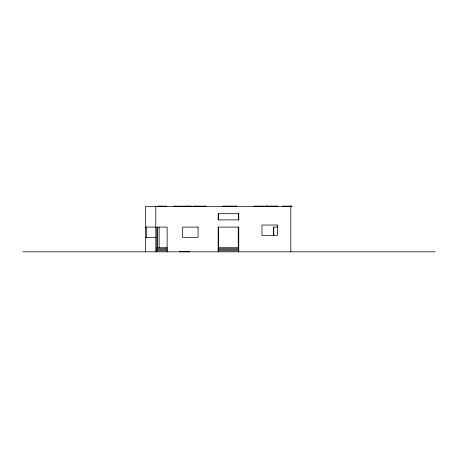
<?xml version="1.0" encoding="UTF-8"?>
<svg xmlns="http://www.w3.org/2000/svg" width="458" height="458" viewBox="0 0 458 458"><rect width="100%" height="100%" fill="white"/><g stroke="black" fill="none" stroke-linecap="round" stroke-linejoin="round"><path stroke-width="0.69" d="M159.43 206.174L158.102 206.174L158.119 206.484M160.832 206.174L162.275 206.174L162.275 206.484M162.596 206.174L164.136 206.174L164.136 206.484M165.224 206.174L166.867 206.174M178.826 206.174L180.372 206.174L180.372 206.484M182.954 206.174L184.597 206.174M184.786 206.174L190.144 206.174L190.144 206.484M191.805 206.174L190.476 206.174L190.476 206.484M194.69 206.174L193.15 206.174L193.15 206.484M194.885 206.174L196.471 206.174L196.436 206.484L196.419 206.174M196.654 206.174L198.2 206.174L198.2 206.484M199.728 206.174L201.371 206.174M201.56 206.174L203.203 206.174M224.26 206.174L222.72 206.174L222.72 206.484M224.454 206.174L233.912 206.174M256.532 206.174L257.997 206.174L257.997 206.484M259.646 206.174L258.318 206.174L258.335 206.484M260.934 206.174L262.52 206.174L262.52 206.484M284.258 206.174L282.712 206.174L282.712 206.484M284.412 206.174L285.878 206.174L285.878 206.484M145.507 227.094L155.812 227.094M277.983 227.094L273.392 227.094L273.392 235.624M145.507 237.399L155.812 237.399M156.842 247.704L167.17 247.704M218.157 247.704L238.767 247.704M156.842 248.734L167.147 248.734M218.157 248.734L238.767 248.734M156.842 249.765L167.147 249.765M218.157 249.765L238.767 249.765M156.842 250.795L167.147 250.795M218.157 250.795L238.767 250.795M179.318 251.516L180.858 251.516L180.858 251.826M181.179 251.516L182.645 251.516L182.645 251.826M184.162 251.516L185.708 251.516L185.708 251.826M186.028 251.516L187.614 251.516M22.9 251.826L435.1 251.826M291.654 206.174L291.654 206.484M291.151 206.174L291.151 206.484M290.807 206.484L290.807 251.826M290.653 206.174L290.658 206.484M290.292 206.174L290.292 206.484M289.628 206.174L289.628 206.484M289.319 206.484L289.319 206.174L291.975 206.174L291.975 206.484L145.507 206.484L145.507 251.826M289.09 206.484L289.09 206.174L288.002 206.174L288.002 206.484M288.208 206.174L288.208 206.484M287.756 206.484L287.756 206.174L286.313 206.174L286.313 206.484M287.447 206.174L287.447 206.484M286.622 206.174L286.622 206.484M285.569 206.174L285.569 206.484M284.561 206.174L284.561 206.484M283.038 206.174L283.038 206.484M277.869 206.484L277.869 206.174L270.598 206.174L270.598 206.484M277.559 206.174L277.559 206.484M276.821 206.174L276.827 206.484M276.764 206.174L276.764 206.484M276.517 206.174L276.517 206.484M275.504 206.174L275.504 206.484M274.68 206.174L274.68 206.484M274.371 206.174L274.371 206.484M274.021 206.174L274.061 206.484M273.758 206.174L273.758 206.484M273.758 227.094L273.758 235.624M272.161 206.174L272.161 206.484M271.852 206.174L271.852 206.484M271.027 206.174L271.027 206.484M270.718 206.174L270.718 206.484M270.42 206.484L270.438 206.174L265.102 206.174L265.102 206.484M270.151 206.174L270.151 206.484M268.938 206.174L268.938 206.484M268.056 206.174L268.056 206.484M267.85 206.174L267.85 206.484M267.581 206.174L267.604 206.484M267.272 206.174L267.254 206.484M267.111 206.174L267.111 206.484M267.008 206.174L267.008 206.484M266.705 206.174L266.705 206.484M266.024 206.174L266.024 206.484M265.898 206.174L265.898 206.484M265.588 206.174L265.588 206.484M265.411 206.174L265.394 206.484M263.808 206.484L263.808 206.174L262.835 206.174L262.835 206.484M263.144 206.174L263.144 206.484M262.222 206.174L262.222 206.484M260.831 206.484L260.831 206.174L259.743 206.174L259.743 206.484M260.264 206.174L260.264 206.484M259.955 206.174L259.955 206.484M259.56 206.174L259.577 206.484M257.688 206.174L257.688 206.484M256.686 206.174L256.686 206.484M256.228 206.484L256.228 206.174L253.835 206.174L253.835 206.484M255.919 206.174L255.919 206.484M255.18 206.174L255.123 206.484M254.877 206.174L254.877 206.484M254.144 206.174L254.144 206.484M238.767 251.826L238.767 227.094L218.157 227.094L218.157 251.826M238.555 213.588L238.555 219.989M238.252 227.094L238.252 247.704M236.626 206.484L236.626 206.174L234.227 206.174L234.227 206.484M236.317 206.174L236.317 206.484M235.584 206.174L235.578 206.484M235.521 206.174L235.521 206.484M235.275 206.174L235.275 206.484M234.542 206.174L234.542 206.484M232.807 206.174L232.807 206.484M232.143 206.174L232.143 206.484M231.834 206.174L231.834 206.484M231.485 206.174L231.467 206.484M231.221 206.174L231.221 206.484M229.824 206.174L229.824 206.484M228.834 206.174L228.834 206.484M228.508 206.174L228.508 206.484M228.17 206.174L228.17 206.484M226.321 206.174L226.321 206.484M225.823 206.174L225.823 206.484M225.811 206.174L225.811 206.484M225.513 206.174L225.513 206.484M225.302 206.174L225.302 206.484M223.029 206.174L223.012 206.484M218.672 227.094L218.672 247.704M218.369 213.588L218.369 219.989M218.369 227.094L218.369 247.704M205.911 206.484L205.911 206.174L203.518 206.174L203.518 206.484M205.602 206.174L205.602 206.484M204.869 206.174L204.863 206.484M204.812 206.174L204.812 206.484M204.56 206.174L204.56 206.484M203.827 206.174L203.827 206.484M199.619 206.484L199.619 206.174L198.646 206.174L198.646 206.484M198.955 206.174L198.955 206.484M197.89 206.174L197.89 206.484M195.2 206.174L195.2 206.484M193.459 206.174L193.459 206.484M191.725 206.174L191.742 206.484M191.467 206.174L191.467 206.484M189.835 206.174L189.835 206.484M189.372 251.826L189.372 251.516L187.929 251.516L187.929 251.826M189.137 206.174L189.137 206.484M189.062 251.516L189.062 251.826M188.828 206.174L188.828 206.484M188.238 251.516L188.238 251.826M188.089 206.174L188.038 206.484M187.786 206.174L187.786 206.484M187.562 251.516L187.58 251.826M187.311 251.516L187.311 251.826M187.053 206.174L187.053 206.484M186.944 206.174L186.944 206.484M186.709 206.174L186.744 206.484M186.589 206.174L186.589 206.484M186.343 251.516L186.343 251.826M186.28 206.174L186.28 206.484M185.398 251.516L185.398 251.826M184.053 251.826L184.053 251.516L183.08 251.516L183.08 251.826M183.389 251.516L183.389 251.826M182.845 206.484L182.845 206.174L181.872 206.174L181.872 206.484M182.336 251.516L182.336 251.826M182.181 206.174L182.181 206.484M181.328 251.516L181.328 251.826M180.549 251.516L180.549 251.826M179.496 251.516L179.496 251.826M179.004 206.174L179.004 206.484M178.523 206.484L178.523 206.174L177.074 206.174L177.074 206.484M178.214 206.174L178.214 206.484M177.383 206.174L177.383 206.484M176.622 206.484L176.622 206.174L176.29 206.484M176.313 206.174L176.313 206.484M176.072 206.484L176.072 206.174L174.412 206.174L174.412 206.484M175.752 206.174L175.752 206.484M175.38 206.174L175.38 206.484M175.105 206.174L175.105 206.484M174.195 206.484L173.845 206.174L173.863 206.484M173.405 206.484L173.405 206.174L173.095 206.484M167.147 251.826L167.147 227.094L156.842 227.094L156.842 251.826M164.903 206.484L164.92 206.174L164.594 206.484M163.827 206.174L163.827 206.484M161.966 206.174L161.966 206.484M160.615 206.484L160.615 206.174L159.527 206.174L159.527 206.484M160.048 206.174L160.048 206.484M159.739 206.174L159.739 206.484M159.344 206.174L159.361 206.484M159.138 227.094L159.138 247.704M157.352 227.094L157.352 247.704M155.812 206.484L155.812 251.826M146.537 227.094L146.537 237.754M238.767 213.697L218.157 213.697L218.157 219.88L238.767 219.88L238.767 213.697M277.411 225.033L261.953 225.033L261.953 235.338L277.411 235.338L277.411 225.033M198.062 227.094L182.605 227.094L182.605 237.399L198.062 237.399L198.062 227.094M290.985 206.484L290.985 206.174L290.985 206.484M275.813 206.484L275.813 206.174L275.785 206.484"/></g></svg>
